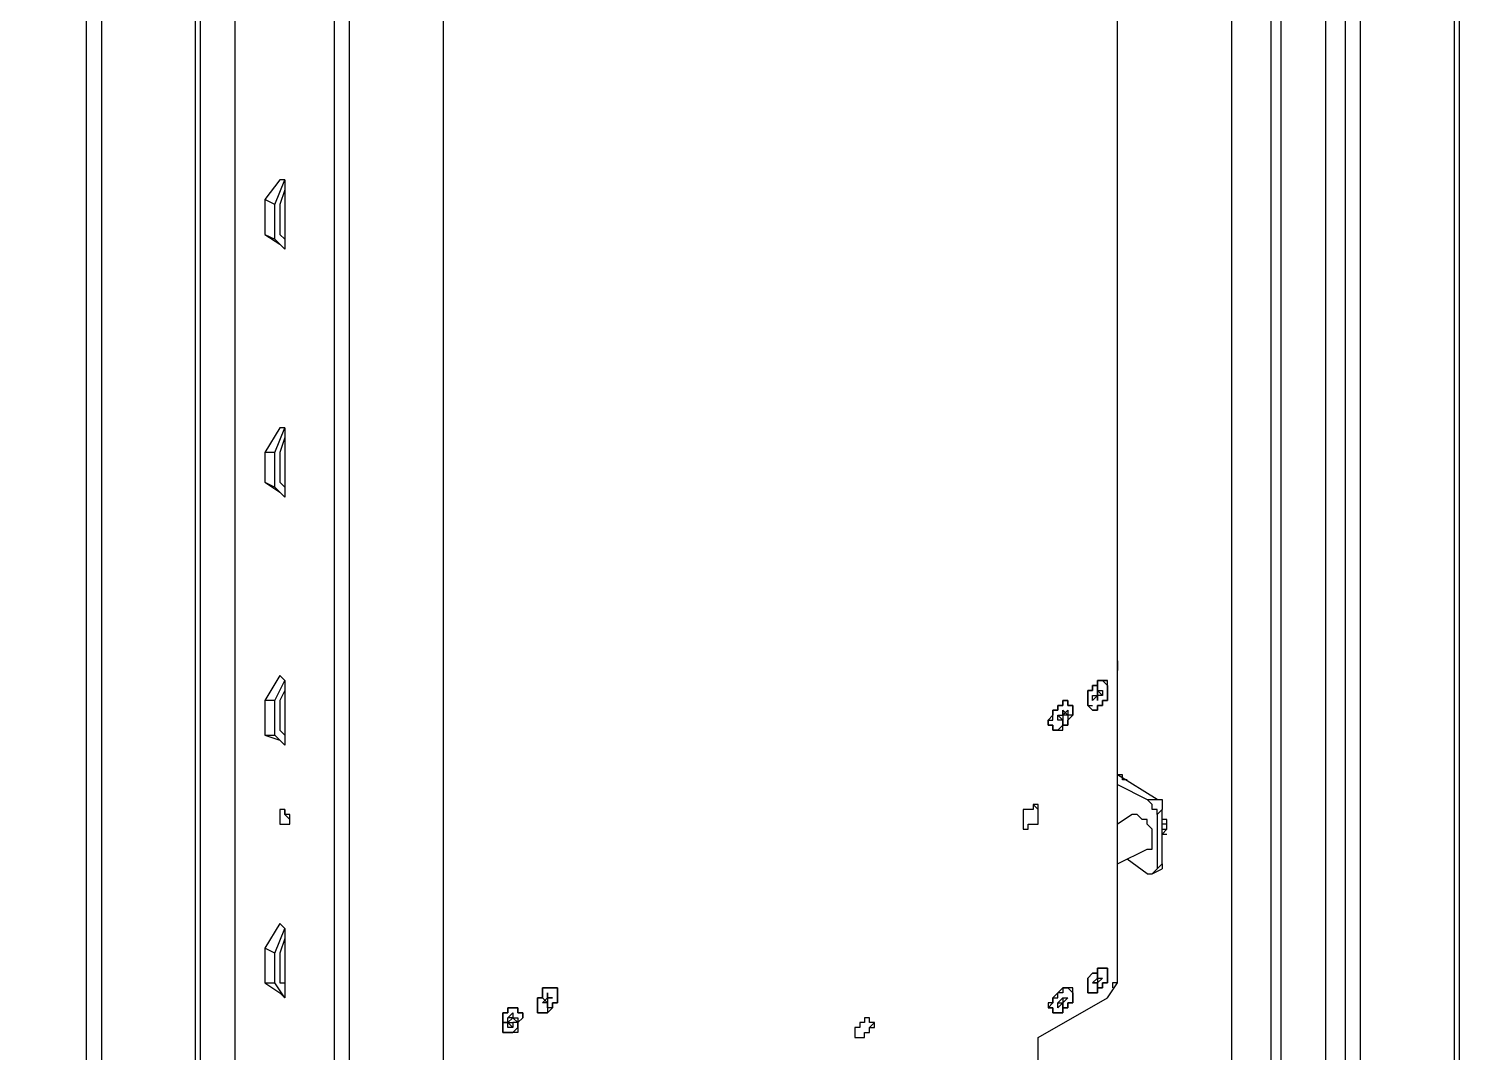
# Model space of a CAD drawing. Header units: millimetres. Extents: x 929 to 1725, y 58 to 532.
# Drawn here: x 1048.85 to 1082.63, y 110.9 to 135.07 of the extents above; entities that cross this region are included whole.
import ezdxf

# ---------------------------------------------------------------- set-up
doc = ezdxf.new("R2010")
doc.units = ezdxf.units.MM
doc.header["$MEASUREMENT"] = 0
doc.layers.add('TT-WIRE-EQPM', color=6, linetype='CONTINUOUS')

msp = doc.modelspace()

# ---------------------------------------------------------------- linework, layer by layer
at = {"layer": 'TT-WIRE-EQPM', "linetype": 'Continuous'}
for points in [[(1082.51726, 93.58065), (1082.51726, 222.91163), (1082.51726, 223.02867), (1082.6343, 223.02867), (1082.6343, 223.02867), (1082.6343, 223.02867), (1082.51726, 223.02867)], [(1082.6343, 93.69769), (1082.6343, 223.02867)], [(1080.29347, 221.62417), (1080.29347, 92.29319)], [(1079.47417, 218.34701), (1079.47417, 95.45332)], [(1079.94234, 95.21923), (1079.94234, 218.58109)], [(1078.4208, 217.7618), (1078.4208, 94.86811)], [(1078.18672, 96.50669), (1078.18672, 216.47434)], [(1077.25038, 216.00618), (1077.25038, 95.92148)], [(1047.52181, 206.05764), (1047.52181, 76.72666), (1050.21377, 75.08808), (1050.21377, 204.41906)], [(1052.90573, 76.60962), (1052.90573, 76.49257), (1052.78869, 76.49257), (1052.78869, 76.49257), (1052.78869, 205.82356)], [(1052.90573, 76.60962), (1052.90573, 205.82356)], [(1058.64077, 85.15365), (1058.64077, 205.23835)], [(1058.64077, 85.15365), (1058.64077, 205.23835)], [(1050.5649, 204.41906), (1050.5649, 75.08808), (1052.78869, 76.49257)], [(1056.41698, 203.95089), (1056.41698, 83.8662)], [(1053.72502, 80.70607), (1053.72502, 203.48272)], [(1056.06585, 83.74915), (1056.06585, 203.71681)], [(1072.68576, 111.25393), (1074.32434, 112.19027), (1074.55843, 112.54139), (1074.55843, 155.14454)], [(1054.77839, 131.50213), (1054.42727, 131.03397)], [(1054.66135, 130.91692), (1054.89544, 131.50213), (1054.77839, 131.50213)], [(1054.89544, 131.50213), (1054.89544, 131.26805)], [(1054.89544, 131.26805), (1054.77839, 130.91692)], [(1054.89544, 131.26805), (1054.89544, 130.09763)], [(1054.89544, 131.15101), (1054.89544, 130.21467)], [(1054.42727, 131.03397), (1054.42727, 130.21467), (1054.66135, 130.09763), (1054.66135, 130.91692), (1054.42727, 131.03397)], [(1054.77839, 130.91692), (1054.77839, 130.21467)], [(1054.42727, 130.21467), (1054.77839, 129.98059), (1054.89544, 129.86355), (1054.66135, 130.09763)], [(1054.77839, 130.21467), (1054.89544, 130.09763)], [(1054.89544, 130.09763), (1054.89544, 129.86355)], [(1054.77839, 125.65005), (1054.42727, 125.06484)], [(1054.66135, 125.06484), (1054.89544, 125.65005), (1054.77839, 125.65005)], [(1054.89544, 125.41597), (1054.77839, 125.06484)], [(1054.89544, 125.65005), (1054.89544, 125.41597)], [(1054.89544, 125.41597), (1054.89544, 124.24555)], [(1054.42727, 125.06484), (1054.42727, 124.36259), (1054.66135, 124.24555), (1054.66135, 125.06484), (1054.42727, 125.06484)], [(1054.77839, 125.06484), (1054.77839, 124.36259)], [(1054.89544, 125.29893), (1054.89544, 124.24555)], [(1054.42727, 124.36259), (1054.77839, 124.12851), (1054.89544, 124.01147), (1054.66135, 124.24555)], [(1054.77839, 124.36259), (1054.89544, 124.24555)], [(1054.89544, 124.24555), (1054.89544, 124.01147)], [(1074.55843, 120.1491), (1074.55843, 120.1491), (1074.55843, 120.03205), (1074.55843, 120.03205)], [(1074.55843, 112.54139), (1074.55843, 120.03205), (1074.55843, 119.91501)], [(1054.77839, 119.79797), (1054.42727, 119.21276)], [(1054.66135, 119.21276), (1054.89544, 119.68093), (1054.77839, 119.79797)], [(1054.89544, 119.68093), (1054.89544, 119.44685)], [(1073.85618, 119.09572), (1073.97322, 118.97868), (1074.09026, 118.97868), (1074.09026, 119.09572), (1074.09026, 119.09572), (1074.09026, 119.09572), (1074.2073, 119.09572), (1074.2073, 119.21276), (1074.2073, 119.21276), (1074.32434, 119.21276), (1074.32434, 119.3298), (1074.32434, 119.3298), (1074.32434, 119.44685), (1074.32434, 119.56389), (1074.32434, 119.56389), (1074.32434, 119.68093), (1074.09026, 119.68093), (1074.09026, 119.56389), (1074.09026, 119.56389), (1074.09026, 119.56389), (1073.97322, 119.56389), (1073.97322, 119.56389), (1073.97322, 119.56389), (1073.97322, 119.44685), (1073.85618, 119.44685), (1073.85618, 119.3298), (1073.85618, 119.3298), (1073.85618, 119.21276), (1073.85618, 119.09572), (1073.85618, 119.09572)], [(1074.09026, 119.09572), (1074.09026, 118.97868), (1073.97322, 118.97868), (1073.85618, 119.09572), (1073.85618, 119.09572), (1073.85618, 119.21276), (1073.85618, 119.21276), (1073.85618, 119.21276), (1073.85618, 119.3298), (1073.85618, 119.3298), (1073.85618, 119.44685), (1073.97322, 119.44685), (1073.97322, 119.56389), (1073.97322, 119.56389), (1073.97322, 119.56389), (1074.09026, 119.56389), (1074.09026, 119.56389), (1074.09026, 119.56389), (1074.09026, 119.68093), (1074.2073, 119.68093), (1074.32434, 119.56389), (1074.32434, 119.56389), (1074.32434, 119.56389), (1074.32434, 119.44685), (1074.32434, 119.44685), (1074.32434, 119.3298), (1074.32434, 119.3298), (1074.32434, 119.21276), (1074.2073, 119.21276), (1074.2073, 119.21276), (1074.2073, 119.21276), (1074.2073, 119.09572), (1074.09026, 119.09572), (1074.09026, 119.09572)], [(1074.2073, 119.68093), (1074.32434, 119.68093)], [(1054.89544, 119.44685), (1054.77839, 119.21276)], [(1054.89544, 119.44685), (1054.89544, 118.39347)], [(1054.89544, 119.44685), (1054.89544, 118.39347)], [(1074.2073, 119.44685), (1074.2073, 119.3298), (1074.09026, 119.3298), (1074.09026, 119.21276), (1074.09026, 119.21276), (1074.09026, 119.3298), (1073.97322, 119.21276), (1073.97322, 119.3298), (1074.09026, 119.3298), (1074.09026, 119.44685), (1074.09026, 119.56389), (1074.09026, 119.44685), (1074.2073, 119.44685)], [(1073.97322, 119.3298), (1074.09026, 119.3298)], [(1073.97322, 119.3298), (1074.09026, 119.3298)], [(1074.09026, 119.44685), (1074.2073, 119.3298)], [(1074.09026, 119.44685), (1074.09026, 119.3298), (1074.09026, 119.3298)], [(1054.42727, 119.21276), (1054.42727, 118.39347), (1054.66135, 118.39347), (1054.66135, 119.21276), (1054.42727, 119.21276)], [(1054.77839, 119.21276), (1054.77839, 118.51051)], [(1073.03689, 118.51051), (1073.27097, 118.51051), (1073.27097, 118.62755), (1073.27097, 118.62755), (1073.27097, 118.62755), (1073.38801, 118.62755), (1073.38801, 118.7446), (1073.38801, 118.7446), (1073.50505, 118.86164), (1073.50505, 118.97868), (1073.50505, 119.09572), (1073.50505, 119.09572), (1073.38801, 119.09572), (1073.38801, 119.21276), (1073.27097, 119.21276), (1073.27097, 119.09572), (1073.27097, 119.09572), (1073.15393, 119.09572), (1073.15393, 119.09572), (1073.15393, 118.97868), (1073.03689, 118.97868), (1073.03689, 118.97868), (1073.03689, 118.86164), (1072.91984, 118.7446), (1072.91984, 118.62755), (1073.03689, 118.62755), (1073.03689, 118.62755), (1073.03689, 118.51051)], [(1073.27097, 118.62755), (1073.15393, 118.51051), (1073.03689, 118.51051), (1073.03689, 118.62755), (1073.03689, 118.62755), (1072.91984, 118.62755), (1072.91984, 118.7446), (1072.91984, 118.7446), (1073.03689, 118.7446), (1073.03689, 118.86164), (1073.03689, 118.97868), (1073.03689, 118.97868), (1073.03689, 118.97868), (1073.15393, 118.97868), (1073.15393, 119.09572), (1073.15393, 119.09572), (1073.15393, 119.09572), (1073.27097, 119.09572)], [(1073.38801, 118.97868), (1073.38801, 118.86164), (1073.27097, 118.86164), (1073.27097, 118.7446), (1073.27097, 118.62755), (1073.27097, 118.7446), (1073.15393, 118.7446), (1073.15393, 118.86164), (1073.27097, 118.86164), (1073.27097, 118.97868), (1073.27097, 118.97868), (1073.27097, 118.86164), (1073.38801, 118.97868)], [(1073.27097, 119.09572), (1073.27097, 119.09572), (1073.27097, 119.21276), (1073.38801, 119.21276), (1073.38801, 119.09572), (1073.50505, 119.09572), (1073.50505, 119.09572), (1073.50505, 118.97868), (1073.50505, 118.97868), (1073.50505, 118.97868), (1073.50505, 118.86164), (1073.38801, 118.86164), (1073.38801, 118.7446), (1073.38801, 118.7446), (1073.38801, 118.62755), (1073.27097, 118.62755), (1073.27097, 118.62755), (1073.27097, 118.62755)], [(1073.27097, 118.86164), (1073.27097, 118.97868)], [(1073.27097, 118.97868), (1073.38801, 118.86164)], [(1073.38801, 119.09572), (1073.38801, 119.21276)], [(1073.85618, 119.09572), (1073.97322, 119.09572)], [(1073.03689, 118.62755), (1073.03689, 118.51051)], [(1073.15393, 118.86164), (1073.27097, 118.7446)], [(1073.27097, 118.86164), (1073.27097, 118.7446), (1073.27097, 118.7446)], [(1054.42727, 118.39347), (1054.77839, 118.27643), (1054.89544, 118.15939), (1054.66135, 118.39347)], [(1054.77839, 118.51051), (1054.89544, 118.39347)], [(1054.89544, 118.39347), (1054.89544, 118.15939)], [(1074.55843, 117.22306), (1075.26068, 116.87193), (1075.49476, 116.87193), (1074.55843, 117.45714)], [(1074.79251, 117.3401), (1074.79251, 117.3401), (1074.67547, 117.3401), (1074.67547, 117.45714), (1074.67547, 117.45714), (1074.67547, 117.45714), (1074.55843, 117.45714)], [(1055.01248, 116.28672), (1055.01248, 116.28672), (1055.01248, 116.28672), (1055.01248, 116.40376), (1055.01248, 116.40376), (1055.01248, 116.52081), (1055.01248, 116.52081), (1054.89544, 116.52081), (1054.89544, 116.63785), (1054.89544, 116.63785), (1054.77839, 116.63785), (1054.77839, 116.63785), (1054.77839, 116.52081), (1054.77839, 116.40376), (1054.77839, 116.40376), (1054.77839, 116.28672), (1054.89544, 116.28672), (1054.89544, 116.28672), (1055.01248, 116.28672)], [(1054.89544, 116.63785), (1054.89544, 116.63785), (1054.89544, 116.52081), (1054.89544, 116.52081), (1055.01248, 116.40376), (1055.01248, 116.40376), (1055.01248, 116.40376)], [(1072.33464, 116.16968), (1072.45168, 116.16968), (1072.45168, 116.28672), (1072.56872, 116.28672), (1072.56872, 116.28672), (1072.56872, 116.28672), (1072.68576, 116.28672), (1072.68576, 116.40376), (1072.68576, 116.40376), (1072.68576, 116.52081), (1072.68576, 116.63785), (1072.68576, 116.63785), (1072.68576, 116.63785), (1072.68576, 116.75489), (1072.56872, 116.75489), (1072.56872, 116.63785), (1072.45168, 116.63785), (1072.45168, 116.63785), (1072.33464, 116.63785), (1072.33464, 116.52081), (1072.33464, 116.52081), (1072.33464, 116.40376), (1072.33464, 116.40376), (1072.33464, 116.28672), (1072.33464, 116.28672), (1072.33464, 116.16968)], [(1072.33464, 116.28672), (1072.33464, 116.16968), (1072.45168, 116.16968), (1072.45168, 116.28672), (1072.56872, 116.28672), (1072.56872, 116.28672), (1072.56872, 116.28672), (1072.56872, 116.28672), (1072.68576, 116.28672), (1072.68576, 116.40376), (1072.68576, 116.40376), (1072.68576, 116.52081), (1072.68576, 116.63785), (1072.68576, 116.63785), (1072.68576, 116.63785), (1072.68576, 116.63785), (1072.56872, 116.75489), (1072.56872, 116.63785), (1072.45168, 116.63785), (1072.45168, 116.63785), (1072.33464, 116.63785), (1072.33464, 116.52081), (1072.33464, 116.52081), (1072.33464, 116.40376), (1072.33464, 116.40376), (1072.33464, 116.28672), (1072.33464, 116.28672), (1072.33464, 116.28672), (1072.33464, 116.28672)], [(1072.45168, 116.63785), (1072.33464, 116.63785)], [(1075.49476, 116.52081), (1075.49476, 116.63785), (1075.49476, 116.63785), (1075.37772, 116.63785), (1075.37772, 116.75489), (1075.37772, 116.75489), (1075.26068, 116.87193)], [(1075.49476, 116.87193), (1075.49476, 116.87193), (1075.49476, 116.87193), (1075.6118, 116.87193), (1075.6118, 116.87193), (1075.6118, 116.87193), (1075.6118, 116.63785), (1075.6118, 116.63785), (1075.6118, 116.63785)], [(1075.49476, 116.52081), (1075.49476, 115.23335), (1075.6118, 115.35039), (1075.6118, 116.63785), (1075.49476, 116.52081)], [(1074.90955, 116.52081), (1074.55843, 116.28672)], [(1075.14363, 116.40376), (1075.02659, 116.52081), (1074.90955, 116.52081)], [(1075.26068, 115.70151), (1075.37772, 115.70151), (1075.37772, 115.81856), (1075.37772, 115.81856), (1075.37772, 115.81856), (1075.37772, 115.9356), (1075.37772, 116.05264), (1075.37772, 116.05264), (1075.37772, 116.05264), (1075.37772, 116.16968), (1075.26068, 116.28672), (1075.26068, 116.28672), (1075.26068, 116.28672), (1075.26068, 116.28672), (1075.26068, 116.40376), (1075.14363, 116.40376), (1075.14363, 116.40376), (1075.14363, 116.40376)], [(1075.6118, 116.05264), (1075.72884, 116.16968), (1075.72884, 116.16968), (1075.72884, 116.28672), (1075.72884, 116.28672), (1075.72884, 116.28672), (1075.72884, 116.28672), (1075.72884, 116.28672), (1075.72884, 116.40376), (1075.72884, 116.40376), (1075.6118, 116.40376), (1075.6118, 116.52081)], [(1075.6118, 116.05264), (1075.6118, 116.16968), (1075.72884, 116.16968), (1075.72884, 116.16968), (1075.72884, 116.28672), (1075.72884, 116.28672), (1075.6118, 116.28672), (1075.6118, 116.28672), (1075.6118, 116.40376)], [(1075.6118, 116.16968), (1075.6118, 116.28672)], [(1075.6118, 116.16968), (1075.72884, 116.16968)], [(1075.6118, 116.05264), (1075.72884, 116.05264)], [(1074.55843, 115.35039), (1075.26068, 115.70151)], [(1075.26068, 115.11631), (1074.79251, 115.46743)], [(1075.26068, 115.11631), (1075.37772, 115.11631), (1075.49476, 115.23335), (1075.49476, 115.23335)], [(1075.37772, 115.11631), (1075.6118, 115.23335)], [(1075.6118, 115.35039), (1075.6118, 115.35039), (1075.6118, 115.35039), (1075.6118, 115.23335)], [(1054.77839, 113.94589), (1054.42727, 113.36068)], [(1054.66135, 113.24364), (1054.89544, 113.82885), (1054.77839, 113.94589)], [(1054.89544, 113.59477), (1054.77839, 113.24364)], [(1054.89544, 113.82885), (1054.89544, 113.59477)], [(1054.89544, 113.59477), (1054.89544, 112.54139)], [(1054.42727, 113.36068), (1054.42727, 112.54139), (1054.66135, 112.54139), (1054.66135, 113.24364), (1054.42727, 113.36068)], [(1054.77839, 113.24364), (1054.77839, 112.54139)], [(1054.89544, 113.47772), (1054.89544, 112.54139)], [(1073.85618, 112.30731), (1074.09026, 112.30731), (1074.09026, 112.30731), (1074.09026, 112.30731), (1074.09026, 112.42435), (1074.2073, 112.42435), (1074.2073, 112.42435), (1074.2073, 112.54139), (1074.32434, 112.54139), (1074.32434, 112.54139), (1074.32434, 112.65843), (1074.32434, 112.65843), (1074.32434, 112.77547), (1074.32434, 112.77547), (1074.32434, 112.89252), (1074.2073, 112.89252), (1074.09026, 112.89252), (1074.09026, 112.89252), (1074.09026, 112.89252), (1074.09026, 112.77547), (1073.97322, 112.77547), (1073.97322, 112.77547), (1073.97322, 112.77547), (1073.85618, 112.65843), (1073.85618, 112.65843), (1073.85618, 112.54139), (1073.85618, 112.42435), (1073.85618, 112.30731), (1073.85618, 112.30731), (1073.85618, 112.30731)], [(1074.09026, 112.30731), (1074.09026, 112.30731), (1073.85618, 112.30731), (1073.85618, 112.30731), (1073.85618, 112.42435), (1073.85618, 112.42435), (1073.85618, 112.54139), (1073.85618, 112.54139), (1073.85618, 112.54139), (1073.85618, 112.54139), (1073.85618, 112.65843), (1073.97322, 112.77547), (1073.97322, 112.77547), (1073.97322, 112.77547), (1073.97322, 112.77547), (1074.09026, 112.77547), (1074.09026, 112.89252)], [(1074.09026, 112.89252), (1074.09026, 112.89252), (1074.2073, 112.89252), (1074.2073, 112.89252), (1074.32434, 112.89252), (1074.32434, 112.77547), (1074.32434, 112.77547), (1074.32434, 112.77547), (1074.32434, 112.65843), (1074.32434, 112.65843), (1074.32434, 112.54139), (1074.32434, 112.54139), (1074.2073, 112.54139), (1074.2073, 112.42435), (1074.2073, 112.42435), (1074.2073, 112.42435), (1074.09026, 112.42435), (1074.09026, 112.30731), (1074.09026, 112.30731)], [(1054.42727, 112.54139), (1054.77839, 112.30731), (1054.89544, 112.19027), (1054.66135, 112.54139)], [(1054.77839, 112.54139), (1054.89544, 112.54139)], [(1054.89544, 112.54139), (1054.89544, 112.19027)], [(1074.2073, 112.65843), (1074.2073, 112.65843), (1074.09026, 112.54139), (1074.09026, 112.54139), (1074.09026, 112.42435), (1074.09026, 112.54139), (1073.97322, 112.54139), (1073.97322, 112.54139), (1074.09026, 112.65843), (1074.09026, 112.77547), (1074.09026, 112.77547), (1074.09026, 112.65843), (1074.2073, 112.65843)], [(1073.97322, 112.54139), (1074.09026, 112.54139)], [(1074.09026, 112.65843), (1074.2073, 112.65843)], [(1074.09026, 112.65843), (1074.09026, 112.65843), (1074.09026, 112.54139)], [(1074.09026, 112.65843), (1074.09026, 112.54139), (1074.09026, 112.54139)], [(1074.55843, 112.54139), (1074.55843, 112.54139), (1074.55843, 112.54139), (1074.44138, 112.54139), (1074.44138, 112.42435)], [(1060.9816, 111.83914), (1060.9816, 111.83914), (1060.9816, 111.83914), (1061.09864, 111.83914), (1061.09864, 111.83914), (1061.21568, 111.95618), (1061.21568, 111.95618), (1061.21568, 111.95618), (1061.21568, 111.95618), (1061.21568, 112.07322), (1061.33272, 112.07322), (1061.33272, 112.19027), (1061.33272, 112.30731), (1061.33272, 112.42435), (1061.21568, 112.42435), (1061.09864, 112.42435), (1061.09864, 112.42435), (1060.9816, 112.42435), (1060.9816, 112.30731), (1060.9816, 112.30731), (1060.9816, 112.30731), (1060.9816, 112.19027), (1060.9816, 112.19027), (1060.86456, 112.19027), (1060.86456, 112.07322), (1060.86456, 112.07322), (1060.86456, 111.95618), (1060.86456, 111.95618), (1060.86456, 111.95618), (1060.86456, 111.83914), (1060.9816, 111.83914)], [(1061.09864, 111.83914), (1060.9816, 111.83914), (1060.9816, 111.83914), (1060.9816, 111.83914), (1060.9816, 111.83914), (1060.86456, 111.83914), (1060.86456, 111.95618), (1060.86456, 111.95618), (1060.86456, 111.95618), (1060.86456, 112.07322), (1060.86456, 112.07322), (1060.86456, 112.19027), (1060.9816, 112.19027), (1060.9816, 112.19027), (1060.9816, 112.30731), (1060.9816, 112.30731), (1060.9816, 112.30731), (1060.9816, 112.42435), (1061.09864, 112.42435), (1061.09864, 112.42435)], [(1061.21568, 112.19027), (1061.21568, 112.19027), (1061.09864, 112.19027), (1061.09864, 111.95618), (1061.09864, 111.95618), (1061.09864, 112.07322), (1060.9816, 112.07322), (1060.9816, 112.07322), (1061.09864, 112.19027), (1061.09864, 112.19027), (1061.09864, 112.30731), (1061.09864, 112.19027), (1061.21568, 112.19027)], [(1060.9816, 112.19027), (1061.09864, 112.07322)], [(1061.09864, 112.42435), (1061.21568, 112.42435), (1061.33272, 112.42435), (1061.33272, 112.30731), (1061.33272, 112.30731), (1061.33272, 112.19027), (1061.33272, 112.19027), (1061.33272, 112.07322), (1061.21568, 112.07322), (1061.21568, 111.95618), (1061.21568, 111.95618), (1061.21568, 111.95618), (1061.21568, 111.95618), (1061.21568, 111.95618), (1061.09864, 111.95618), (1061.09864, 111.83914), (1061.09864, 111.83914)], [(1061.09864, 112.19027), (1061.09864, 112.07322)], [(1073.03689, 111.83914), (1073.27097, 111.83914), (1073.27097, 111.83914), (1073.27097, 111.83914), (1073.27097, 111.95618), (1073.38801, 111.95618), (1073.38801, 111.95618), (1073.38801, 111.95618), (1073.38801, 112.07322), (1073.50505, 112.07322), (1073.50505, 112.19027), (1073.50505, 112.30731), (1073.50505, 112.42435), (1073.38801, 112.42435), (1073.38801, 112.42435), (1073.27097, 112.42435), (1073.27097, 112.42435), (1073.27097, 112.42435), (1073.27097, 112.30731), (1073.15393, 112.30731), (1073.15393, 112.30731), (1073.03689, 112.19027), (1073.03689, 112.19027), (1073.03689, 112.19027), (1073.03689, 112.07322), (1072.91984, 112.07322), (1072.91984, 111.95618), (1073.03689, 111.95618), (1073.03689, 111.83914), (1073.03689, 111.83914), (1073.03689, 111.83914)], [(1073.27097, 111.83914), (1073.27097, 111.83914), (1073.03689, 111.83914), (1073.03689, 111.83914), (1073.03689, 111.95618), (1072.91984, 111.95618), (1072.91984, 111.95618), (1072.91984, 111.95618), (1073.03689, 112.07322), (1073.03689, 112.07322), (1073.03689, 112.19027), (1073.03689, 112.19027), (1073.03689, 112.19027), (1073.15393, 112.19027), (1073.15393, 112.30731), (1073.15393, 112.30731), (1073.27097, 112.42435)], [(1073.38801, 112.19027), (1073.38801, 112.19027), (1073.27097, 112.07322), (1073.27097, 111.95618), (1073.27097, 111.95618), (1073.27097, 112.07322), (1073.15393, 111.95618), (1073.15393, 112.07322), (1073.27097, 112.19027), (1073.27097, 112.19027), (1073.27097, 112.19027), (1073.27097, 112.19027), (1073.38801, 112.19027)], [(1073.27097, 112.42435), (1073.27097, 112.42435), (1073.27097, 112.42435), (1073.38801, 112.42435), (1073.38801, 112.42435), (1073.38801, 112.42435), (1073.50505, 112.30731), (1073.50505, 112.30731), (1073.50505, 112.19027), (1073.50505, 112.19027), (1073.50505, 112.07322), (1073.38801, 112.07322), (1073.38801, 111.95618), (1073.38801, 111.95618), (1073.38801, 111.95618), (1073.27097, 111.95618), (1073.27097, 111.83914), (1073.27097, 111.83914)], [(1073.27097, 112.19027), (1073.38801, 112.19027)], [(1073.27097, 112.19027), (1073.27097, 112.19027), (1073.27097, 112.07322)], [(1073.27097, 112.19027), (1073.27097, 112.07322), (1073.27097, 111.95618)], [(1060.04527, 111.37097), (1060.04527, 111.37097), (1060.16231, 111.37097), (1060.16231, 111.37097), (1060.27935, 111.37097), (1060.27935, 111.37097), (1060.39639, 111.48802), (1060.39639, 111.48802), (1060.39639, 111.60506), (1060.39639, 111.60506), (1060.39639, 111.60506), (1060.51343, 111.7221), (1060.51343, 111.7221), (1060.51343, 111.83914), (1060.39639, 111.83914), (1060.39639, 111.95618), (1060.39639, 111.95618), (1060.27935, 111.95618), (1060.27935, 111.95618), (1060.16231, 111.95618), (1060.16231, 111.83914), (1060.16231, 111.83914), (1060.04527, 111.83914), (1060.04527, 111.7221), (1060.04527, 111.60506), (1060.04527, 111.60506), (1060.04527, 111.48802), (1060.04527, 111.37097), (1060.04527, 111.37097)], [(1060.27935, 111.37097), (1060.16231, 111.37097), (1060.16231, 111.37097), (1060.04527, 111.37097), (1060.04527, 111.37097), (1060.04527, 111.37097), (1060.04527, 111.48802), (1060.04527, 111.48802), (1060.04527, 111.60506), (1060.04527, 111.60506), (1060.04527, 111.60506), (1060.04527, 111.7221), (1060.04527, 111.7221), (1060.04527, 111.83914), (1060.16231, 111.83914), (1060.16231, 111.83914), (1060.16231, 111.95618), (1060.27935, 111.95618), (1060.27935, 111.95618), (1060.39639, 111.95618), (1060.39639, 111.95618), (1060.39639, 111.83914), (1060.51343, 111.83914), (1060.51343, 111.83914), (1060.51343, 111.7221), (1060.39639, 111.60506), (1060.39639, 111.60506), (1060.39639, 111.60506), (1060.39639, 111.48802), (1060.39639, 111.48802), (1060.39639, 111.37097), (1060.27935, 111.37097), (1060.27935, 111.37097)], [(1061.09864, 112.07322), (1061.09864, 111.95618)], [(1073.15393, 112.07322), (1073.27097, 112.07322)], [(1060.39639, 111.7221), (1060.39639, 111.60506), (1060.27935, 111.60506), (1060.27935, 111.48802), (1060.16231, 111.48802), (1060.16231, 111.60506), (1060.04527, 111.60506), (1060.04527, 111.60506), (1060.16231, 111.60506), (1060.16231, 111.7221), (1060.27935, 111.83914), (1060.27935, 111.7221), (1060.39639, 111.7221)], [(1060.27935, 111.7221), (1060.16231, 111.7221)], [(1060.27935, 111.7221), (1060.16231, 111.60506), (1060.27935, 111.60506)], [(1060.16231, 111.60506), (1060.27935, 111.48802)], [(1060.27935, 111.7221), (1060.39639, 111.60506)], [(1060.86456, 111.83914), (1060.9816, 111.83914)], [(1068.47226, 111.25393), (1068.5893, 111.25393), (1068.5893, 111.25393), (1068.5893, 111.25393), (1068.5893, 111.37097), (1068.70635, 111.37097), (1068.70635, 111.37097), (1068.70635, 111.37097), (1068.70635, 111.48802), (1068.82339, 111.48802), (1068.82339, 111.60506), (1068.82339, 111.60506), (1068.82339, 111.60506), (1068.70635, 111.60506), (1068.70635, 111.7221), (1068.5893, 111.7221), (1068.5893, 111.60506), (1068.47226, 111.60506), (1068.47226, 111.60506), (1068.47226, 111.60506), (1068.47226, 111.48802), (1068.35522, 111.48802), (1068.35522, 111.37097), (1068.35522, 111.25393), (1068.35522, 111.25393), (1068.47226, 111.25393)], [(1068.47226, 111.25393), (1068.5893, 111.25393), (1068.5893, 111.25393), (1068.5893, 111.25393), (1068.5893, 111.37097), (1068.70635, 111.37097), (1068.70635, 111.37097), (1068.70635, 111.37097), (1068.70635, 111.48802), (1068.82339, 111.60506), (1068.82339, 111.60506), (1068.70635, 111.60506), (1068.70635, 111.7221), (1068.5893, 111.7221), (1068.5893, 111.60506), (1068.47226, 111.60506), (1068.47226, 111.60506), (1068.47226, 111.48802), (1068.35522, 111.48802), (1068.35522, 111.37097), (1068.35522, 111.37097), (1068.35522, 111.25393), (1068.47226, 111.25393)], [(1058.64077, 101.07131), (1061.21568, 102.59285), (1061.21568, 102.7099), (1061.33272, 102.82694), (1061.33272, 102.7099), (1072.68576, 109.26423), (1072.68576, 111.25393)]]:
    msp.add_lwpolyline(points, dxfattribs=at)

doc.saveas('drawing.dxf')
